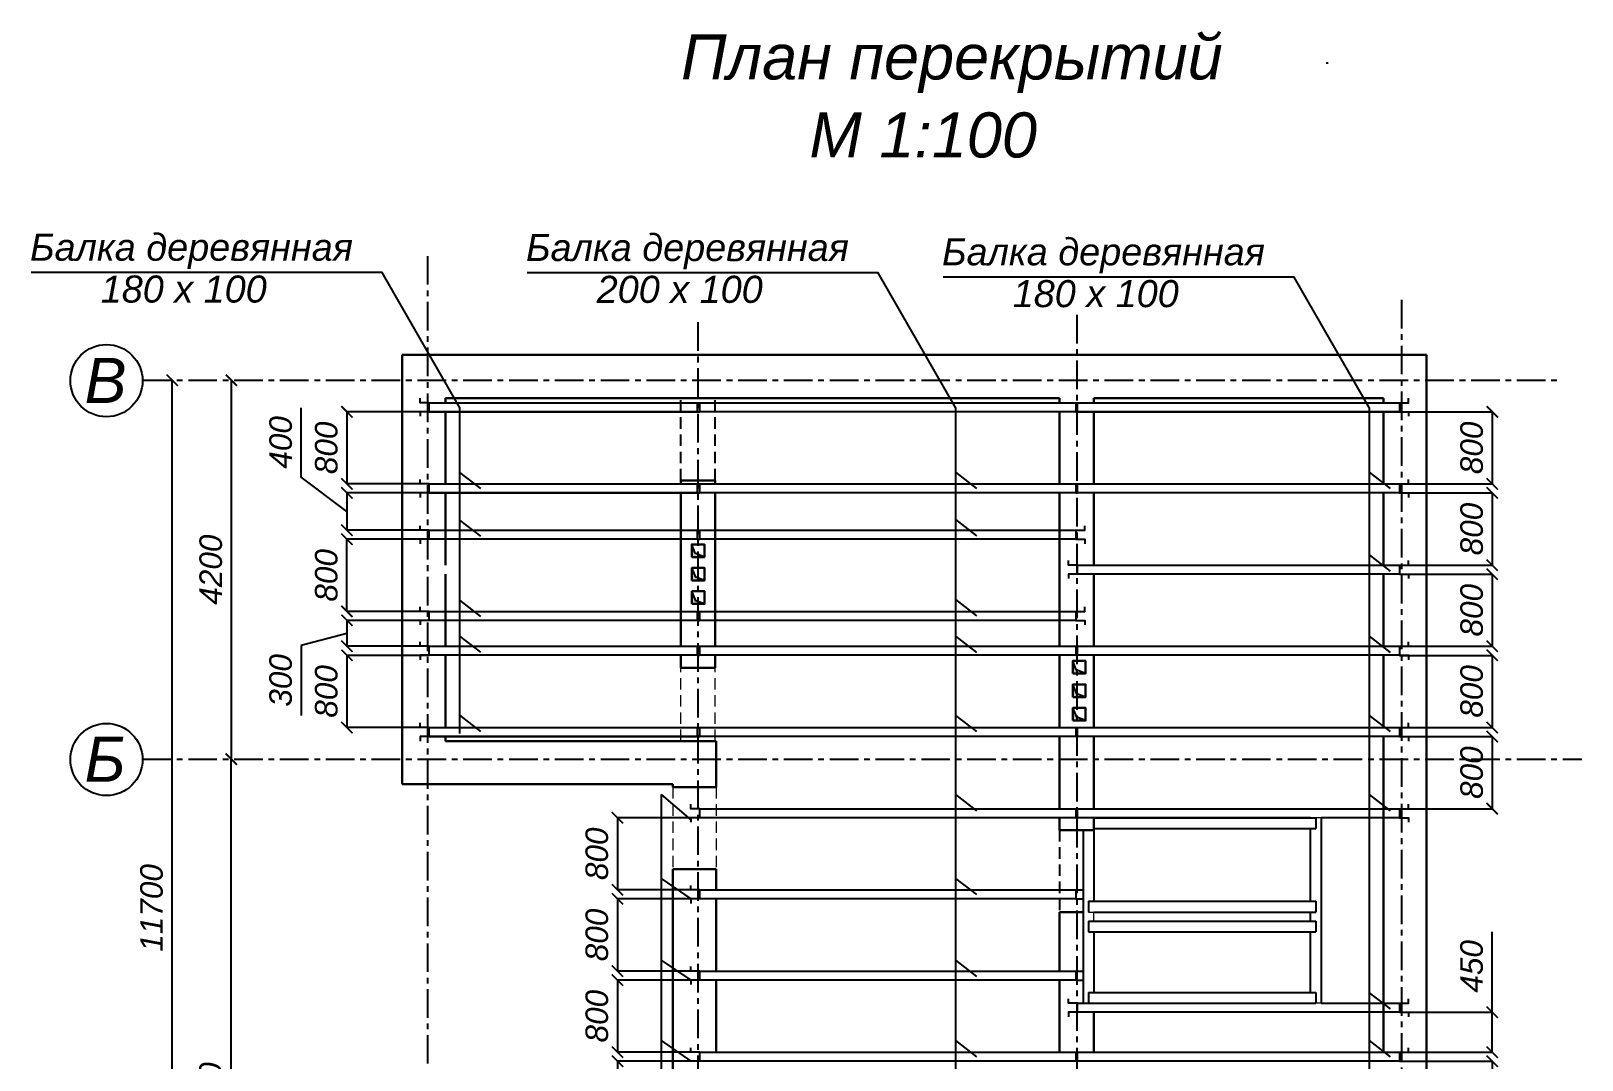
# Model space of a CAD drawing. Header units: millimetres. Extents: x 84778 to 227326, y -44398 to 146312.
# Drawn here: x 161634 to 178832, y -34704 to -23297 of the extents above; entities that cross this region are included whole.
import ezdxf

# ---------------------------------------------------------------- set-up
doc = ezdxf.new("R2010")
doc.units = ezdxf.units.MM
doc.header["$LTSCALE"] = 10
for name, pattern in [('ACAD_ISO03W100', [30, 12, -18]), ('CENTER', [50.8, 31.75, -6.35, 6.35, -6.35]), ('DASHED', [19.05, 12.7, -6.35])]:
    doc.linetypes.add(name, pattern=pattern)
for name, color, linetype in [('Осевая', 7, 'CENTER'), ('Пунктир', 7, 'DASHED'), ('Размерная', 7, 'Continuous'), ('Текст', 7, 'Continuous')]:
    doc.layers.add(name, color=color, linetype=linetype)
for name, color, linetype, lineweight in [('Основная', 7, 'Continuous', 30), ('основной', 7, 'Continuous', 30), ('пунктирная', 7, 'ACAD_ISO03W100', 20), ('Тонкая', 7, 'Continuous', 25)]:
    doc.layers.add(name, color=color, linetype=linetype, lineweight=lineweight)
doc.styles.add('STIL 888', font='ARIALI.TTF')
doc.dimstyles.new('ISO-25$0', dxfattribs={"dimtxt": 250, "dimasz": 125, "dimexe": 1.25, "dimexo": 0.625, "dimgap": 100, "dimtad": 1, "dimdec": 0, "dimtxsty": 'STIL 888', "dimblk": 'ARCHTICK', "dimcen": 2.5, "dimadec": 0, "dimazin": 0, "dimtfac": 1, "dimtdec": 0, "dimtmove": 0, "dimatfit": 3, "dimfxl": 0, "dimarcsym": 0})

# ---------------------------------------------------------------- blocks, each defined once
blk = doc.blocks.new('_ArchTick')
at = {"color": 0, "linetype": 'ByBlock', "const_width": 0.15}
blk.add_lwpolyline([(-0.5, -0.5), (0.5, 0.5)], dxfattribs=at)
blk = doc.blocks.new('*D74')
at = {"layer": 'Defpoints', "color": 0, "linetype": 'Continuous', "ltscale": 1000}
for p in [(163154, -27168), (163199, -27168), (163154, -38868)]:
    blk.add_point(p, dxfattribs=at)
at = {"layer": 'Размерная', "color": 0, "linetype": 'Continuous', "lineweight": -2, "ltscale": 1000}
for p, q in [((163155, -27168), (163200, -27168)), ((163199, -38868), (163199, -27168)), ((163155, -38868), (163200, -38868))]:
    blk.add_line(p, q, dxfattribs=at)
at = {"layer": 'Размерная', "color": 0, "linetype": 'Continuous', "lineweight": -2, "ltscale": 1000, "xscale": 125, "yscale": 125, "zscale": 125}
for p, rotation in [((163199, -27168), 90), ((163199, -38868), 270)]:
    blk.add_blockref('_ArchTick', p, dxfattribs=dict(at, rotation=rotation))
at = {"layer": 'Размерная', "color": 0, "linetype": 'Continuous', "ltscale": 1000, "insert": (162971, -33018), "char_height": 250, "attachment_point": 5, "rotation": 90, "style": 'STIL 888'}
blk.add_mtext('11700', dxfattribs=at)
blk = doc.blocks.new('*D73')
at = {"layer": 'Defpoints', "color": 0, "linetype": 'Continuous', "ltscale": 1000}
for p in [(163854, -31368), (163854, -31368), (163854, -38868)]:
    blk.add_point(p, dxfattribs=at)
at = {"layer": 'Размерная', "color": 0, "linetype": 'Continuous', "lineweight": -2, "ltscale": 1000}
for p, q in [((163854, -31368), (163853, -31368)), ((163854, -38868), (163854, -31368)), ((163854, -38868), (163853, -38868))]:
    blk.add_line(p, q, dxfattribs=at)
at = {"layer": 'Размерная', "color": 0, "linetype": 'Continuous', "lineweight": -2, "ltscale": 1000, "xscale": 125, "yscale": 125, "zscale": 125}
for p, rotation in [((163854, -31368), 90), ((163854, -38868), 270)]:
    blk.add_blockref('_ArchTick', p, dxfattribs=dict(at, rotation=rotation))
at = {"layer": 'Размерная', "color": 0, "linetype": 'Continuous', "ltscale": 1000, "insert": (163627, -35118), "char_height": 250, "attachment_point": 5, "rotation": 90, "style": 'STIL 888'}
blk.add_mtext('7500', dxfattribs=at)
blk = doc.blocks.new('*D79')
at = {"layer": 'Defpoints', "color": 0, "linetype": 'Continuous', "ltscale": 1000}
for p in [(163856, -27168), (163856, -27168), (163856, -31368)]:
    blk.add_point(p, dxfattribs=at)
at = {"layer": 'Размерная', "color": 0, "linetype": 'Continuous', "lineweight": -2, "ltscale": 1000}
for p, q in [((163856, -27168), (163854, -27168)), ((163856, -31368), (163856, -27168)), ((163855, -31368), (163854, -31368))]:
    blk.add_line(p, q, dxfattribs=at)
at = {"layer": 'Размерная', "color": 0, "linetype": 'Continuous', "lineweight": -2, "ltscale": 1000, "xscale": 125, "yscale": 125, "zscale": 125}
for p, rotation in [((163856, -27168), 90), ((163856, -31368), 270)]:
    blk.add_blockref('_ArchTick', p, dxfattribs=dict(at, rotation=rotation))
at = {"layer": 'Размерная', "color": 0, "linetype": 'Continuous', "ltscale": 1000, "insert": (163628, -29268), "char_height": 250, "attachment_point": 5, "rotation": 90, "style": 'STIL 888'}
blk.add_mtext('4200', dxfattribs=at)
blk = doc.blocks.new('*D123')
at = {"layer": 'Defpoints', "color": 0, "linetype": 'Continuous', "ltscale": 1000}
for p in [(166050, -27518), (165137, -28318), (166050, -28318)]:
    blk.add_point(p, dxfattribs=at)
at = {"layer": 'Размерная', "color": 0, "linetype": 'Continuous', "lineweight": -2, "ltscale": 1000}
for p, q in [((166049, -27518), (165136, -27518)), ((165137, -27518), (165137, -28318)), ((166049, -28318), (165136, -28318))]:
    blk.add_line(p, q, dxfattribs=at)
at = {"layer": 'Размерная', "color": 0, "linetype": 'Continuous', "lineweight": -2, "ltscale": 1000, "xscale": 125, "yscale": 125, "zscale": 125}
for p, rotation in [((165137, -27518), 90), ((165137, -28318), 270)]:
    blk.add_blockref('_ArchTick', p, dxfattribs=dict(at, rotation=rotation))
at = {"layer": 'Размерная', "color": 0, "linetype": 'Continuous', "ltscale": 1000, "insert": (164909, -27918), "char_height": 250, "attachment_point": 5, "rotation": 90, "style": 'STIL 888'}
blk.add_mtext('800', dxfattribs=at)
blk = doc.blocks.new('*D124')
at = {"layer": 'Defpoints', "color": 0, "linetype": 'Continuous', "ltscale": 1000}
for p in [(166050, -30218), (165137, -31018), (166050, -31018)]:
    blk.add_point(p, dxfattribs=at)
at = {"layer": 'Размерная', "color": 0, "linetype": 'Continuous', "lineweight": -2, "ltscale": 1000}
for p, q in [((166049, -30218), (165136, -30218)), ((165137, -30218), (165137, -31018)), ((166049, -31018), (165136, -31018))]:
    blk.add_line(p, q, dxfattribs=at)
at = {"layer": 'Размерная', "color": 0, "linetype": 'Continuous', "lineweight": -2, "ltscale": 1000, "xscale": 125, "yscale": 125, "zscale": 125}
for p, rotation in [((165137, -30218), 90), ((165137, -31018), 270)]:
    blk.add_blockref('_ArchTick', p, dxfattribs=dict(at, rotation=rotation))
at = {"layer": 'Размерная', "color": 0, "linetype": 'Continuous', "ltscale": 1000, "insert": (164909, -30618), "char_height": 250, "attachment_point": 5, "rotation": 90, "style": 'STIL 888'}
blk.add_mtext('800', dxfattribs=at)
blk = doc.blocks.new('*D125')
at = {"layer": 'Defpoints', "color": 0, "linetype": 'Continuous', "ltscale": 1000}
for p in [(176810, -27518), (176810, -28318), (177838, -28318)]:
    blk.add_point(p, dxfattribs=at)
at = {"layer": 'Размерная', "color": 0, "linetype": 'Continuous', "lineweight": -2, "ltscale": 1000}
for p, q in [((176810, -27518), (177839, -27518)), ((177838, -27518), (177838, -28318)), ((176810, -28318), (177839, -28318))]:
    blk.add_line(p, q, dxfattribs=at)
at = {"layer": 'Размерная', "color": 0, "linetype": 'Continuous', "lineweight": -2, "ltscale": 1000, "xscale": 125, "yscale": 125, "zscale": 125}
for p, rotation in [((177838, -27518), 90), ((177838, -28318), 270)]:
    blk.add_blockref('_ArchTick', p, dxfattribs=dict(at, rotation=rotation))
at = {"layer": 'Размерная', "color": 0, "linetype": 'Continuous', "ltscale": 1000, "insert": (177610, -27918), "char_height": 250, "attachment_point": 5, "rotation": 90, "style": 'STIL 888'}
blk.add_mtext('800', dxfattribs=at)
blk = doc.blocks.new('*D126')
at = {"layer": 'Defpoints', "color": 0, "linetype": 'Continuous', "ltscale": 1000}
for p in [(176809, -28418), (176809, -29218), (177837, -29218)]:
    blk.add_point(p, dxfattribs=at)
at = {"layer": 'Размерная', "color": 0, "linetype": 'Continuous', "lineweight": -2, "ltscale": 1000}
for p, q in [((176810, -28418), (177838, -28418)), ((177837, -28418), (177837, -29218)), ((176810, -29218), (177838, -29218))]:
    blk.add_line(p, q, dxfattribs=at)
at = {"layer": 'Размерная', "color": 0, "linetype": 'Continuous', "lineweight": -2, "ltscale": 1000, "xscale": 125, "yscale": 125, "zscale": 125}
for p, rotation in [((177837, -28418), 90), ((177837, -29218), 270)]:
    blk.add_blockref('_ArchTick', p, dxfattribs=dict(at, rotation=rotation))
at = {"layer": 'Размерная', "color": 0, "linetype": 'Continuous', "ltscale": 1000, "insert": (177610, -28818), "char_height": 250, "attachment_point": 5, "rotation": 90, "style": 'STIL 888'}
blk.add_mtext('800', dxfattribs=at)
blk = doc.blocks.new('*D127')
at = {"layer": 'Defpoints', "color": 0, "linetype": 'Continuous', "ltscale": 1000}
for p in [(176809, -29318), (176809, -30118), (177837, -30118)]:
    blk.add_point(p, dxfattribs=at)
at = {"layer": 'Размерная', "color": 0, "linetype": 'Continuous', "lineweight": -2, "ltscale": 1000}
for p, q in [((176810, -29318), (177838, -29318)), ((177837, -29318), (177837, -30118)), ((176810, -30118), (177838, -30118))]:
    blk.add_line(p, q, dxfattribs=at)
at = {"layer": 'Размерная', "color": 0, "linetype": 'Continuous', "lineweight": -2, "ltscale": 1000, "xscale": 125, "yscale": 125, "zscale": 125}
for p, rotation in [((177837, -29318), 90), ((177837, -30118), 270)]:
    blk.add_blockref('_ArchTick', p, dxfattribs=dict(at, rotation=rotation))
at = {"layer": 'Размерная', "color": 0, "linetype": 'Continuous', "ltscale": 1000, "insert": (177610, -29718), "char_height": 250, "attachment_point": 5, "rotation": 90, "style": 'STIL 888'}
blk.add_mtext('800', dxfattribs=at)
blk = doc.blocks.new('*D128')
at = {"layer": 'Defpoints', "color": 0, "linetype": 'Continuous', "ltscale": 1000}
for p in [(176809, -30218), (176809, -31018), (177837, -31018)]:
    blk.add_point(p, dxfattribs=at)
at = {"layer": 'Размерная', "color": 0, "linetype": 'Continuous', "lineweight": -2, "ltscale": 1000}
for p, q in [((176810, -30218), (177838, -30218)), ((177837, -30218), (177837, -31018)), ((176810, -31018), (177838, -31018))]:
    blk.add_line(p, q, dxfattribs=at)
at = {"layer": 'Размерная', "color": 0, "linetype": 'Continuous', "lineweight": -2, "ltscale": 1000, "xscale": 125, "yscale": 125, "zscale": 125}
for p, rotation in [((177837, -30218), 90), ((177837, -31018), 270)]:
    blk.add_blockref('_ArchTick', p, dxfattribs=dict(at, rotation=rotation))
at = {"layer": 'Размерная', "color": 0, "linetype": 'Continuous', "ltscale": 1000, "insert": (177610, -30618), "char_height": 250, "attachment_point": 5, "rotation": 90, "style": 'STIL 888'}
blk.add_mtext('800', dxfattribs=at)
blk = doc.blocks.new('*D129')
at = {"layer": 'Defpoints', "color": 0, "linetype": 'Continuous', "ltscale": 1000}
for p in [(176809, -31118), (176809, -31918), (177837, -31918)]:
    blk.add_point(p, dxfattribs=at)
at = {"layer": 'Размерная', "color": 0, "linetype": 'Continuous', "lineweight": -2, "ltscale": 1000}
for p, q in [((176810, -31118), (177838, -31118)), ((177837, -31118), (177837, -31918)), ((176810, -31918), (177838, -31918))]:
    blk.add_line(p, q, dxfattribs=at)
at = {"layer": 'Размерная', "color": 0, "linetype": 'Continuous', "lineweight": -2, "ltscale": 1000, "xscale": 125, "yscale": 125, "zscale": 125}
for p, rotation in [((177837, -31118), 90), ((177837, -31918), 270)]:
    blk.add_blockref('_ArchTick', p, dxfattribs=dict(at, rotation=rotation))
at = {"layer": 'Размерная', "color": 0, "linetype": 'Continuous', "ltscale": 1000, "insert": (177610, -31518), "char_height": 250, "attachment_point": 5, "rotation": 90, "style": 'STIL 888'}
blk.add_mtext('800', dxfattribs=at)
blk = doc.blocks.new('*D133')
at = {"layer": 'Defpoints', "color": 0, "linetype": 'Continuous', "ltscale": 1000}
for p in [(176809, -34718), (176809, -35518), (177837, -35518)]:
    blk.add_point(p, dxfattribs=at)
at = {"layer": 'Размерная', "color": 0, "linetype": 'Continuous', "lineweight": -2, "ltscale": 1000}
for p, q in [((176810, -34718), (177838, -34718)), ((177837, -34718), (177837, -35518)), ((176810, -35518), (177838, -35518))]:
    blk.add_line(p, q, dxfattribs=at)
at = {"layer": 'Размерная', "color": 0, "linetype": 'Continuous', "lineweight": -2, "ltscale": 1000, "xscale": 125, "yscale": 125, "zscale": 125}
for p, rotation in [((177837, -34718), 90), ((177837, -35518), 270)]:
    blk.add_blockref('_ArchTick', p, dxfattribs=dict(at, rotation=rotation))
at = {"layer": 'Размерная', "color": 0, "linetype": 'Continuous', "ltscale": 1000, "insert": (177610, -35118), "char_height": 250, "attachment_point": 5, "rotation": 90, "style": 'STIL 888'}
blk.add_mtext('800', dxfattribs=at)
blk = doc.blocks.new('*D136')
at = {"layer": 'Defpoints', "color": 0, "linetype": 'Continuous', "ltscale": 1000}
for p in [(169050, -34718), (168137, -35518), (169050, -35518)]:
    blk.add_point(p, dxfattribs=at)
at = {"layer": 'Размерная', "color": 0, "linetype": 'Continuous', "lineweight": -2, "ltscale": 1000}
for p, q in [((169049, -34718), (168136, -34718)), ((168137, -34718), (168137, -35518)), ((169049, -35518), (168136, -35518))]:
    blk.add_line(p, q, dxfattribs=at)
at = {"layer": 'Размерная', "color": 0, "linetype": 'Continuous', "lineweight": -2, "ltscale": 1000, "xscale": 125, "yscale": 125, "zscale": 125}
for p, rotation in [((168137, -34718), 90), ((168137, -35518), 270)]:
    blk.add_blockref('_ArchTick', p, dxfattribs=dict(at, rotation=rotation))
at = {"layer": 'Размерная', "color": 0, "linetype": 'Continuous', "ltscale": 1000, "insert": (167909, -35118), "char_height": 250, "attachment_point": 5, "rotation": 90, "style": 'STIL 888'}
blk.add_mtext('800', dxfattribs=at)
blk = doc.blocks.new('*D135')
at = {"layer": 'Defpoints', "color": 0, "linetype": 'Continuous', "ltscale": 1000}
for p in [(169050, -33818), (168137, -34618), (169050, -34618)]:
    blk.add_point(p, dxfattribs=at)
at = {"layer": 'Размерная', "color": 0, "linetype": 'Continuous', "lineweight": -2, "ltscale": 1000}
for p, q in [((169049, -33818), (168136, -33818)), ((168137, -33818), (168137, -34618)), ((169049, -34618), (168136, -34618))]:
    blk.add_line(p, q, dxfattribs=at)
at = {"layer": 'Размерная', "color": 0, "linetype": 'Continuous', "lineweight": -2, "ltscale": 1000, "xscale": 125, "yscale": 125, "zscale": 125}
for p, rotation in [((168137, -33818), 90), ((168137, -34618), 270)]:
    blk.add_blockref('_ArchTick', p, dxfattribs=dict(at, rotation=rotation))
at = {"layer": 'Размерная', "color": 0, "linetype": 'Continuous', "ltscale": 1000, "insert": (167909, -34218), "char_height": 250, "attachment_point": 5, "rotation": 90, "style": 'STIL 888'}
blk.add_mtext('800', dxfattribs=at)
blk = doc.blocks.new('*D134')
at = {"layer": 'Defpoints', "color": 0, "linetype": 'Continuous', "ltscale": 1000}
for p in [(169050, -32918), (168137, -33718), (169050, -33718)]:
    blk.add_point(p, dxfattribs=at)
at = {"layer": 'Размерная', "color": 0, "linetype": 'Continuous', "lineweight": -2, "ltscale": 1000}
for p, q in [((169049, -32918), (168136, -32918)), ((168137, -32918), (168137, -33718)), ((169049, -33718), (168136, -33718))]:
    blk.add_line(p, q, dxfattribs=at)
at = {"layer": 'Размерная', "color": 0, "linetype": 'Continuous', "lineweight": -2, "ltscale": 1000, "xscale": 125, "yscale": 125, "zscale": 125}
for p, rotation in [((168137, -32918), 90), ((168137, -33718), 270)]:
    blk.add_blockref('_ArchTick', p, dxfattribs=dict(at, rotation=rotation))
at = {"layer": 'Размерная', "color": 0, "linetype": 'Continuous', "ltscale": 1000, "insert": (167909, -33318), "char_height": 250, "attachment_point": 5, "rotation": 90, "style": 'STIL 888'}
blk.add_mtext('800', dxfattribs=at)
blk = doc.blocks.new('*D137')
at = {"layer": 'Defpoints', "color": 0, "linetype": 'Continuous', "ltscale": 1000}
for p in [(169050, -32018), (168137, -32818), (169050, -32818)]:
    blk.add_point(p, dxfattribs=at)
at = {"layer": 'Размерная', "color": 0, "linetype": 'Continuous', "lineweight": -2, "ltscale": 1000}
for p, q in [((169049, -32018), (168136, -32018)), ((168137, -32018), (168137, -32818)), ((169049, -32818), (168136, -32818))]:
    blk.add_line(p, q, dxfattribs=at)
at = {"layer": 'Размерная', "color": 0, "linetype": 'Continuous', "lineweight": -2, "ltscale": 1000, "xscale": 125, "yscale": 125, "zscale": 125}
for p, rotation in [((168137, -32018), 90), ((168137, -32818), 270)]:
    blk.add_blockref('_ArchTick', p, dxfattribs=dict(at, rotation=rotation))
at = {"layer": 'Размерная', "color": 0, "linetype": 'Continuous', "ltscale": 1000, "insert": (167909, -32418), "char_height": 250, "attachment_point": 5, "rotation": 90, "style": 'STIL 888'}
blk.add_mtext('800', dxfattribs=at)
blk = doc.blocks.new('*D144')
at = {"layer": 'Defpoints', "color": 0, "linetype": 'Continuous', "ltscale": 1000}
for p in [(165137, -28931), (166030, -28931), (166050, -29731)]:
    blk.add_point(p, dxfattribs=at)
at = {"layer": 'Размерная', "color": 0, "linetype": 'Continuous', "lineweight": -2, "ltscale": 1000}
for p, q in [((166029, -28931), (165136, -28931)), ((165137, -29731), (165137, -28931)), ((166049, -29731), (165136, -29731))]:
    blk.add_line(p, q, dxfattribs=at)
at = {"layer": 'Размерная', "color": 0, "linetype": 'Continuous', "lineweight": -2, "ltscale": 1000, "xscale": 125, "yscale": 125, "zscale": 125}
for p, rotation in [((165137, -28931), 90), ((165137, -29731), 270)]:
    blk.add_blockref('_ArchTick', p, dxfattribs=dict(at, rotation=rotation))
at = {"layer": 'Размерная', "color": 0, "linetype": 'Continuous', "ltscale": 1000, "insert": (164909, -29331), "char_height": 250, "attachment_point": 5, "rotation": 90, "style": 'STIL 888'}
blk.add_mtext('800', dxfattribs=at)

msp = doc.modelspace()

# ---------------------------------------------------------------- hatches: boundary and pattern name
at = {"layer": 'Тонкая', "ltscale": 50}
h = msp.add_hatch(color=256, dxfattribs=at)
h.paths.add_polyline_path([(169004.7, -29611.9), (168962.1, -29508), (168962.1, -29648), (169004.7, -29648)])
h.paths.add_polyline_path([(169004.7, -29611.9), (169004.7, -29648), (169102.1, -29648)])
h.paths.add_polyline_path([(168962.1, -29248), (168962.1, -29388), (169004.7, -29388), (169004.7, -29351.8)])
h.paths.add_polyline_path([(169004.7, -29351.8), (169004.7, -29388), (169102.1, -29388)])
h.paths.add_polyline_path([(169004.7, -29089.7), (168997.4, -29086.7), (168960.9, -28988), (168960.9, -29128), (169004.7, -29128)])
h.paths.add_polyline_path([(169004.7, -29089.7), (169004.7, -29128), (169100.9, -29128)])
h = msp.add_hatch(color=256, dxfattribs=at)
h.paths.add_polyline_path([(173229.7, -30904.4), (173187.1, -30800.6), (173187.1, -30940.6), (173229.7, -30940.6)])
h.paths.add_polyline_path([(173229.7, -30904.4), (173229.7, -30940.6), (173327.1, -30940.6)])
h.paths.add_polyline_path([(173187.1, -30540.6), (173187.1, -30680.6), (173229.7, -30680.6), (173229.7, -30644.3)])
h.paths.add_polyline_path([(173229.7, -30644.3), (173229.7, -30680.6), (173327.1, -30680.6)])
h.paths.add_polyline_path([(173229.7, -30382.2), (173222.4, -30379.3), (173185.9, -30280.6), (173185.9, -30420.6), (173229.7, -30420.6)])
h.paths.add_polyline_path([(173229.7, -30382.2), (173229.7, -30420.6), (173325.9, -30420.6)])

# ---------------------------------------------------------------- linework, layer by layer
at = {"layer": 'Осевая'}
for points in [[(166029.7, -25790.9), (166029.7, -42224.4)], [(176829.7, -26276.9), (176829.7, -42224.4)], [(173229.7, -26441.5), (173229.7, -42224.4)], [(169029.7, -26525.7), (169029.7, -42224.4)], [(162870.6, -27167.8), (178580.8, -27167.8)], [(162870.6, -31367.8), (178832.4, -31367.8)]]:
    msp.add_lwpolyline(points, dxfattribs=at)
at = {"layer": 'Основная', "ltscale": 100}
for points in [[(168840.3, -28417.8), (168840.3, -29217.8)], [(169220.3, -28417.8), (169220.3, -29217.8)], [(168960.9, -29128), (168960.9, -28988), (169100.9, -28988), (169100.9, -29128), (168960.9, -29128)], [(168962.1, -29388), (168962.1, -29248), (169102.1, -29248), (169102.1, -29388), (168962.1, -29388)], [(168962.1, -29648), (168962.1, -29508), (169102.1, -29508), (169102.1, -29648), (168962.1, -29648)], [(173185.9, -30420.6), (173185.9, -30280.6), (173325.9, -30280.6), (173325.9, -30420.6), (173185.9, -30420.6)], [(173187.1, -30680.6), (173187.1, -30540.6), (173327.1, -30540.6), (173327.1, -30680.6), (173187.1, -30680.6)], [(173187.1, -30940.6), (173187.1, -30800.6), (173327.1, -30800.6), (173327.1, -30940.6), (173187.1, -30940.6)]]:
    msp.add_lwpolyline(points, dxfattribs=at)
at = {"layer": 'основной', "ltscale": 50}
for points in [[(165749.7, -26887.8), (165749.7, -31647.8)], [(165749.7, -26887.8), (177109.7, -26887.8)], [(177109.7, -39147.8), (177109.7, -26887.8)], [(166229.7, -27367.8), (166229.7, -27417.8)], [(166229.7, -27367.8), (168839.7, -27367.8)], [(166229.7, -27517.8), (166229.7, -28317.8)], [(169219.7, -27367.8), (173039.7, -27367.8)], [(173039.7, -27367.8), (173039.7, -27417.8)], [(173039.7, -27517.8), (173039.7, -28317.8)], [(173419.7, -27367.8), (173419.7, -27417.8)], [(173419.7, -27367.8), (176629.7, -27367.8)], [(173419.7, -27517.8), (173419.7, -28317.8)], [(176629.7, -27417.8), (176629.7, -27367.8)], [(176629.7, -28317.8), (176629.7, -27517.8)], [(168839.7, -28277.8), (168839.7, -28317.8)], [(169219.7, -28277.8), (169219.7, -28317.8)], [(166229.7, -28417.8), (166229.7, -29217.8)], [(168839.7, -28417.8), (168839.7, -29317.8)], [(169219.7, -28417.8), (169219.7, -29317.8)], [(173039.7, -28417.8), (173039.7, -29317.8)], [(173419.7, -28417.8), (173419.7, -29217.8)], [(176629.7, -29217.8), (176629.7, -28417.8)], [(166229.7, -29317.8), (166229.7, -30117.8)], [(168839.7, -29317.8), (168839.7, -30117.8)], [(169219.7, -29317.8), (169219.7, -30117.8)], [(173039.7, -29317.8), (173039.7, -30117.8)], [(173419.7, -29317.8), (173419.7, -30117.8)], [(176629.7, -30117.8), (176629.7, -29317.8)], [(166229.7, -30217.8), (166229.7, -31017.8)], [(168839.7, -30217.8), (168839.7, -30357.8)], [(169219.7, -30217.8), (169219.7, -30357.8)], [(173039.7, -30217.8), (173039.7, -31017.8)], [(173419.7, -30217.8), (173419.7, -31017.8)], [(176629.7, -31017.8), (176629.7, -30217.8)], [(166229.7, -31117.8), (166229.7, -31167.8)], [(173039.7, -31117.8), (173039.7, -31917.8)], [(173419.7, -31117.8), (173419.7, -31917.8)], [(176629.7, -34617.8), (176629.7, -31117.8)], [(166229.7, -31167.8), (168839.7, -31167.8)], [(169219.7, -31167.8), (169229.7, -31167.8)], [(169229.7, -31167.8), (169229.7, -31677.8)], [(165749.7, -31647.8), (168749.7, -31647.8)], [(168749.7, -31647.8), (168749.7, -31677.8)], [(173039.7, -32017.8), (173039.7, -32154.8)], [(173419.7, -32017.8), (173419.7, -32154.8)], [(168749.7, -32587.8), (168749.7, -39147.8)], [(169229.7, -32587.8), (169229.7, -32817.8)], [(169229.7, -32917.8), (169229.7, -33717.8)], [(173039.7, -33064.8), (173039.7, -33717.8)], [(169229.7, -33817.8), (169229.7, -34617.8)], [(173039.7, -33817.8), (173039.7, -34617.8)], [(173419.7, -34174.8), (173419.7, -34617.8)]]:
    msp.add_lwpolyline(points, dxfattribs=at)
at = {"layer": 'основной', "linetype": 'Continuous', "ltscale": 1000}
for points in [[(168839.7, -27367.8), (169219.7, -27367.8)], [(168839.7, -28277.8), (169219.7, -28277.8)], [(168839.7, -30357.8), (169219.7, -30357.8)], [(168839.7, -31167.8), (169219.7, -31167.8)], [(169229.7, -31677.8), (168749.7, -31677.8)], [(173419.7, -32154.8), (173039.7, -32154.8)], [(169229.7, -32587.8), (168749.7, -32587.8)], [(173299.7, -33064.8), (173039.7, -33064.8)]]:
    msp.add_lwpolyline(points, dxfattribs=at)
at = {"layer": 'Пунктир', "linetype": 'DASHED'}
for points in [[(168839.7, -28277.8), (168839.7, -27367.8)], [(169219.7, -28277.8), (169219.7, -27367.8)], [(173039.7, -32154.8), (173039.7, -33064.8)], [(173419.7, -32154.8), (173419.7, -32944.8)]]:
    msp.add_lwpolyline(points, dxfattribs=at)
at = {"layer": 'пунктирная', "linetype": 'DASHED'}
for points in [[(168839.7, -31167.8), (168839.7, -30357.8)], [(169219.7, -31167.8), (169219.7, -30357.8)], [(168749.7, -31677.8), (168749.7, -32587.8)], [(169229.7, -31677.8), (169229.7, -32587.8)]]:
    msp.add_lwpolyline(points, dxfattribs=at)
at = {"layer": 'Размерная', "linetype": 'Continuous', "ltscale": 1000}
for p, q in [((175994.1, -23650.2), (176016.7, -23650.2)), ((164630.6, -28240.9), (164630.6, -27473.7)), ((165137.2, -28624.3), (164630.6, -28240.9)), ((166049.1, -28417.8), (165135.9, -28417.8)), ((165137.2, -28417.8), (165137.2, -28830.8)), ((166049.1, -28830.8), (165135.9, -28830.8)), ((166049.1, -29830.7), (165135.9, -29830.7)), ((165137.2, -29830.7), (165137.2, -30117.8)), ((165137.2, -29974.2), (164630.5, -30107.8)), ((164630.5, -30107.8), (164630.5, -30883.7)), ((166049.1, -30117.8), (165135.9, -30117.8)), ((177837.2, -34174.8), (177837.2, -33282.6)), ((176810.3, -34174.8), (177838.5, -34174.8)), ((177837.2, -34617.8), (177837.2, -34174.8)), ((176810.3, -34617.8), (177838.5, -34617.8))]:
    msp.add_line(p, q, dxfattribs=at)
at = {"layer": 'Текст', "linetype": 'Continuous', "ltscale": 1000}
for points in [[(166385.6, -27467), (165528.4, -25975), (161633.8, -25975)], [(171885.6, -27470.1), (171028.4, -25978.1), (167133.8, -25978.1)], [(176471.4, -27470.1), (175641.6, -26025.7), (171747, -26025.7)]]:
    msp.add_lwpolyline(points, dxfattribs=at)
at = {"layer": 'Тонкая', "linetype": 'Continuous', "ltscale": 1000}
for points in [[(166049.7, -27417.8), (165949.7, -27417.8), (165949.7, -27367.8)], [(166049.7, -27517.8), (165949.7, -27517.8), (165949.7, -27567.8)], [(166385.6, -27467), (166385.6, -31084.6)], [(169019.7, -27417.8), (169049.7, -27417.8)], [(169019.7, -27517.8), (169049.7, -27517.8)], [(171885.6, -27470.1), (171885.6, -38279.2)], [(173219.7, -27418.1), (173239.7, -27418.1)], [(173219.7, -27517.8), (173239.7, -27517.8)], [(176471.4, -27470.1), (176471.4, -38279.2)], [(176809.7, -27417.8), (176909.7, -27417.8), (176909.7, -27367.8)], [(176809.7, -27517.8), (176909.7, -27517.8), (176909.7, -27567.8)], [(166385.6, -28084.6), (166385.6, -28372.8)], [(166385.6, -28189.5), (166618.6, -28368.9)], [(171885.6, -28188.4), (172118.6, -28367.7)], [(176471.4, -28188.4), (176704.4, -28367.7)], [(166049.7, -28317.8), (165949.7, -28317.8), (165949.7, -28267.8)], [(169019.7, -28317.8), (169049.7, -28317.8)], [(173219.7, -28317.8), (173239.7, -28317.8)], [(176809.7, -28317.8), (176909.7, -28317.8), (176909.7, -28267.8)], [(166049.7, -28417.8), (165949.7, -28417.8), (165949.7, -28467.8)], [(169019.7, -28417.8), (169049.7, -28417.8)], [(173219.7, -28417.8), (173239.7, -28417.8)], [(176809.7, -28417.8), (176909.7, -28417.8), (176909.7, -28467.8)], [(166385.6, -28717.7), (166618.6, -28897)], [(171885.6, -28712.3), (172118.6, -28891.6)], [(166049.7, -28830.8), (165949.7, -28830.8), (165949.7, -28780.8)], [(169019.7, -28830.8), (169049.7, -28830.8)], [(173219.1, -28830.8), (173319.1, -28830.8), (173319.1, -28780.8)], [(166049.7, -28930.8), (165949.7, -28930.8), (165949.7, -28980.8)], [(169019.7, -28930.8), (169029.7, -28930.8), (169049.7, -28930.8)], [(173219.1, -28930.8), (173319.1, -28930.8), (173319.1, -28980.8)], [(173239.7, -29217.8), (173139.7, -29217.8), (173139.7, -29167.8)], [(176471.4, -29105.4), (176704.4, -29284.7)], [(176809.7, -29217.8), (176909.7, -29217.8), (176909.7, -29167.8)], [(173239.7, -29317.8), (173139.7, -29317.8), (173139.7, -29367.8)], [(176809.7, -29317.8), (176909.7, -29317.8), (176909.7, -29367.8)], [(166049.7, -29730.7), (165949.7, -29730.7), (165949.7, -29680.7)], [(166385.6, -29607), (166618.6, -29786.3)], [(169019.7, -29730.7), (169049.7, -29730.7)], [(171885.6, -29599.5), (172118.6, -29778.8)], [(173219.1, -29730.8), (173319.1, -29730.8), (173319.1, -29680.8)], [(166049.7, -29830.7), (165949.7, -29830.7), (165949.7, -29880.7)], [(169019.7, -29830.7), (169029.7, -29830.7), (169049.7, -29830.7)], [(173219.1, -29830.8), (173319.1, -29830.8), (173319.1, -29880.8)], [(166049.7, -30117.8), (165949.7, -30117.8), (165949.7, -30067.8)], [(166385.6, -30003.6), (166618.6, -30182.9)], [(171885.6, -30006.6), (172118.6, -30186)], [(176471.4, -30006.6), (176704.4, -30186)], [(176809.7, -30117.8), (176909.7, -30117.8), (176909.7, -30067.8)], [(166049.7, -30217.8), (165949.7, -30217.8), (165949.7, -30267.8)], [(169019.7, -30117.8), (169049.7, -30117.8)], [(169019.7, -30217.8), (169049.7, -30217.8)], [(173219.7, -30117.8), (173239.7, -30117.8)], [(173219.7, -30217.8), (173239.7, -30217.8)], [(176809.7, -30217.8), (176909.7, -30217.8), (176909.7, -30267.8)], [(166385.6, -30881.2), (166618.6, -31060.6)], [(171885.6, -30884.3), (172118.6, -31063.6)], [(176471.4, -30884.3), (176704.4, -31063.6)], [(166049.7, -31017.8), (165949.7, -31017.8), (165949.7, -30967.8)], [(166049.7, -31117.8), (165949.7, -31117.8), (165949.7, -31167.8)], [(169019.7, -31017.8), (169049.7, -31017.8)], [(169019.7, -31117.8), (169049.7, -31117.8)], [(173219.7, -31017.8), (173239.7, -31017.8)], [(173219.7, -31117.8), (173239.7, -31117.8)], [(176809.7, -31017.8), (176909.7, -31017.8), (176909.7, -30967.8)], [(176809.7, -31117.8), (176909.7, -31117.8), (176909.7, -31167.8)], [(168620.1, -31761.9), (168620.1, -40122.3)], [(168620.1, -31761.9), (168949.7, -32042.8)], [(171885.6, -31761.9), (172118.6, -31941.3)], [(176471.4, -31761.9), (176704.4, -31941.3)], [(169049.7, -31917.8), (168949.7, -31917.8), (168949.7, -31867.8)], [(173219.7, -31917.8), (173239.7, -31917.8)], [(176809.7, -31917.8), (176909.7, -31917.8), (176909.7, -31867.8)], [(169049.7, -32017.8), (168949.7, -32017.8), (168949.7, -32067.8)], [(173219.7, -32017.8), (173239.7, -32017.8)], [(173299.7, -32154.8), (173299.7, -34074.8)], [(173419.7, -32017.8), (175879.7, -32017.8)], [(173419.7, -32017.8), (173419.7, -32944.8)], [(173419.7, -32137.8), (175879.7, -32137.8)], [(175819.7, -32137.8), (175819.7, -32944.8)], [(175879.7, -32017.8), (175879.7, -32137.8)], [(175939.7, -32017.8), (175939.7, -34074.8)], [(176809.7, -32017.8), (176909.7, -32017.8), (176909.7, -32067.8)], [(168620.1, -32690.7), (168949.7, -32917.8)], [(169049.7, -32817.8), (168949.7, -32817.8), (168949.7, -32767.8)], [(171885.6, -32690.7), (172118.6, -32870)], [(173219.7, -32817.8), (173299.7, -32817.8)], [(169049.7, -32917.8), (168949.7, -32917.8), (168949.7, -32967.8)], [(173219.7, -32917.8), (173299.7, -32917.8)], [(173359.7, -32944.8), (175879.7, -32944.8)], [(173359.7, -32944.8), (173359.7, -33064.8)], [(175879.7, -32944.8), (175879.7, -33064.8)], [(173359.7, -33164.8), (175879.7, -33164.8)], [(173359.7, -33164.8), (173359.7, -33284.8)], [(173419.7, -33064.8), (175879.7, -33064.8)], [(175819.7, -33064.8), (175819.7, -33164.8)], [(175879.7, -33164.8), (175879.7, -33284.8)], [(173359.7, -33284.8), (175879.7, -33284.8)], [(175819.7, -33284.8), (175819.7, -33954.8)], [(168620.1, -33598.6), (168949.7, -33817.8)], [(169049.7, -33717.8), (168949.7, -33717.8), (168949.7, -33667.8)], [(171885.6, -33598.6), (172118.6, -33778)], [(169049.7, -33817.8), (168949.7, -33817.8), (168949.7, -33867.8)], [(173219.7, -33717.8), (173299.7, -33717.8)], [(173219.7, -33817.8), (173299.7, -33817.8)], [(173239.7, -34074.8), (173139.7, -34074.8), (173139.7, -34024.8)], [(173359.7, -33954.8), (175879.7, -33954.8)], [(173359.7, -33954.8), (173359.7, -34074.8)], [(175879.7, -33954.8), (175879.7, -34074.8)], [(176471.4, -33958.9), (176704.4, -34138.3)], [(176809.7, -34074.8), (176909.7, -34074.8), (176909.7, -34024.8)], [(173239.7, -34174.8), (173139.7, -34174.8), (173139.7, -34224.8)], [(173299.7, -34074.8), (173419.7, -34074.8)], [(173359.7, -34074.8), (175879.7, -34074.8)], [(176809.7, -34174.8), (176909.7, -34174.8), (176909.7, -34224.8)], [(168620.1, -34488.7), (168949.7, -34717.8)], [(169049.7, -34617.8), (168949.7, -34617.8), (168949.7, -34567.8)], [(171885.6, -34488.7), (172118.6, -34668)], [(176471.4, -34488.7), (176704.4, -34668)], [(176809.7, -34617.8), (176909.7, -34617.8), (176909.7, -34567.8)], [(173219.7, -34617.8), (173239.7, -34617.8)]]:
    msp.add_lwpolyline(points, dxfattribs=at)
at = {"layer": 'Тонкая', "ltscale": 50}
for points in [[(166049.7, -27417.8), (169019.7, -27417.8)], [(166049.7, -27517.8), (166049.7, -27417.8), (169019.7, -27417.8), (169019.7, -27517.8), (166049.7, -27517.8)], [(166049.7, -27517.8), (169019.7, -27517.8)], [(169019.7, -27417.8), (169019.7, -27517.8)], [(169049.7, -27517.8), (169049.7, -27417.8), (173219.7, -27417.8), (173219.7, -27517.8), (169049.7, -27517.8)], [(173239.7, -27417.8), (176809.7, -27417.8)], [(173239.7, -27517.8), (173239.7, -27417.8), (176809.7, -27417.8), (176809.7, -27517.8), (173239.7, -27517.8)], [(173239.7, -27517.8), (176809.7, -27517.8)], [(166049.7, -28417.8), (166049.7, -28317.8), (169019.7, -28317.8), (169019.7, -28417.8), (166049.7, -28417.8)], [(166049.7, -28317.8), (169019.7, -28317.8)], [(169049.7, -28417.8), (169049.7, -28317.8), (173219.7, -28317.8), (173219.7, -28417.8), (169049.7, -28417.8)], [(173239.7, -28417.8), (173239.7, -28317.8), (176809.7, -28317.8), (176809.7, -28417.8), (173239.7, -28417.8)], [(166049.7, -28417.8), (169019.7, -28417.8)], [(166049.7, -28930.8), (166049.7, -28830.8), (169019.7, -28830.8), (169019.7, -28930.8), (166049.7, -28930.8)], [(166049.7, -28830.8), (169019.7, -28830.8)], [(169049.7, -28930.8), (169049.7, -28830.8), (173219.7, -28830.8), (173219.7, -28930.8), (169049.7, -28930.8)], [(173239.7, -29317.8), (173239.7, -29217.8), (176809.7, -29217.8), (176809.7, -29317.8), (173239.7, -29317.8)], [(166049.7, -29730.7), (169019.7, -29730.7)], [(166049.7, -29830.7), (166049.7, -29730.7), (169019.7, -29730.7), (169019.7, -29830.7), (166049.7, -29830.7)], [(169049.7, -29830.7), (169049.7, -29730.7), (173219.7, -29730.7), (173219.7, -29830.7), (169049.7, -29830.7)], [(166049.7, -30117.8), (169019.7, -30117.8)], [(166049.7, -30217.8), (166049.7, -30117.8), (169019.7, -30117.8), (169019.7, -30217.8), (166049.7, -30217.8)], [(169049.7, -30217.8), (169049.7, -30117.8), (173219.7, -30117.8), (173219.7, -30217.8), (169049.7, -30217.8)], [(173239.7, -30217.8), (173239.7, -30117.8), (176809.7, -30117.8), (176809.7, -30217.8), (173239.7, -30217.8)], [(166049.7, -31017.8), (169019.7, -31017.8)], [(166049.7, -31117.8), (166049.7, -31017.8), (169019.7, -31017.8), (169019.7, -31117.8), (166049.7, -31117.8)], [(166049.7, -31117.8), (169019.7, -31117.8)], [(169049.7, -31117.8), (169049.7, -31017.8), (173219.7, -31017.8), (173219.7, -31117.8), (169049.7, -31117.8)], [(173239.7, -31117.8), (173239.7, -31017.8), (176809.7, -31017.8), (176809.7, -31117.8), (173239.7, -31117.8)], [(169049.7, -32017.8), (169049.7, -31917.8), (173219.7, -31917.8), (173219.7, -32017.8), (169049.7, -32017.8)], [(173239.7, -32017.8), (173239.7, -31917.8), (176809.7, -31917.8), (176809.7, -32017.8), (175939.7, -32017.8)], [(175820.2, -32017.8), (173239.7, -32017.8)], [(169049.7, -32917.8), (169049.7, -32817.8), (173219.7, -32817.8), (173219.7, -32917.8), (169049.7, -32917.8)], [(169049.7, -33817.8), (169049.7, -33717.8), (173219.7, -33717.8), (173219.7, -33817.8), (169049.7, -33817.8)], [(169049.7, -33817.8), (169049.7, -33717.8), (173219.7, -33717.8), (173219.7, -33817.8), (169049.7, -33817.8)], [(173239.7, -34174.8), (173239.7, -34074.8), (175879.7, -34074.8)], [(175939.7, -34074.8), (176809.7, -34074.8), (176809.7, -34174.8), (173239.7, -34174.8)], [(169049.7, -34717.8), (169049.7, -34617.8), (173219.7, -34617.8), (173219.7, -34717.8), (169049.7, -34717.8)], [(173239.7, -34717.8), (173239.7, -34617.8), (176809.7, -34617.8), (176809.7, -34717.8), (173239.7, -34717.8)]]:
    msp.add_lwpolyline(points, dxfattribs=at)
at = {"layer": 'Тонкая', "ltscale": 100}
for points in [[(169100.9, -29128), (168997.4, -29086.7), (168960.9, -28988)], [(169102.1, -29388), (169004.7, -29351.8), (168962.1, -29248)], [(169102.1, -29648), (169004.7, -29611.9), (168962.1, -29508)], [(173325.9, -30420.6), (173222.4, -30379.3), (173185.9, -30280.6)], [(173327.1, -30680.6), (173229.7, -30644.3), (173187.1, -30540.6)], [(173327.1, -30940.6), (173229.7, -30904.4), (173187.1, -30800.6)], [(173419.7, -33284.8), (173419.7, -33954.8)]]:
    msp.add_lwpolyline(points, dxfattribs=at)
at = {"layer": 'Тонкая', "linetype": 'Continuous', "lineweight": 0, "ltscale": 1000}
for points in [[(175939.7, -32017.8), (175879.7, -32017.8)], [(173359.7, -33064.8), (173419.7, -33064.8)], [(173419.7, -33164.8), (173419.7, -33064.8)], [(175939.7, -34074.8), (175879.7, -34074.8)]]:
    msp.add_lwpolyline(points, dxfattribs=at)
at = {"layer": 'Тонкая', "ltscale": 50}
for centre in [(162470.6, -27172.8), (162470.6, -31372.8)]:
    msp.add_circle(centre, 400, dxfattribs=at)

# ---------------------------------------------------------------- block references
at = {"layer": 'Размерная', "linetype": 'Continuous', "ltscale": 1000, "xscale": 125, "yscale": 125, "zscale": 125}
for p, rotation in [((165137.2, -28417.8), 90), ((165137.2, -28830.8), 270), ((165137.2, -29830.7), 90), ((165137.2, -30117.8), 270), ((177837.2, -34174.8), 90), ((177837.2, -34617.8), 270)]:
    msp.add_blockref('_ArchTick', p, dxfattribs=dict(at, rotation=rotation))

# ---------------------------------------------------------------- texts
at = {"layer": 'Размерная', "linetype": 'Continuous', "ltscale": 1000, "char_height": 250, "attachment_point": 5, "rotation": 90, "style": 'STIL 888'}
for s, insert in [('400', (164403, -27857.3)), ('300', (164402.7, -30495.8)), ('450', (177609.6, -33666.2))]:
    msp.add_mtext(s, dxfattribs=dict(at, insert=insert))
at = {"layer": 'Текст', "ltscale": 50, "style": 'STIL 888'}
for s, p in [('План перекрытий', (168841.5, -23833.9)), ('М 1:100', (170265, -24698.7)), ('В', (162227.3, -27420.2)), ('Б', (162227.3, -31620.2))]:
    msp.add_text(s, height=500, dxfattribs=at).set_placement(p)
at = {"layer": 'Текст', "linetype": 'Continuous', "ltscale": 1000, "style": 'STIL 888'}
for s, p in [('Балка деревянная', (161622.4, -25843.4)), ('Балка деревянная', (167122.4, -25846.5)), ('Балка деревянная', (171735.6, -25894.1)), ('180 х 100', (162406.9, -26307.1)), ('200 х 100', (167906.9, -26310.2)), ('180 х 100', (172520.1, -26357.9))]:
    msp.add_text(s, height=300, dxfattribs=at).set_placement(p)

# ---------------------------------------------------------------- dimensions: what is measured, and where the dimension line sits
at = {"layer": 'Размерная', "linetype": 'Continuous', "ltscale": 50}
for base, p1, p2, picture, middle in [((163198.7, -27167.8), (163154.2, -38867.8), (163154.2, -27167.8), '*D74', (162971.1, -33017.8)), ((163854.4, -31367.8), (163854.4, -38867.8), (163854.4, -31367.8), '*D73', (163626.8, -35117.8))]:
    dim = msp.add_linear_dim(base=base, p1=p1, p2=p2, angle=90, dimstyle='ISO-25$0', dxfattribs=at)
    dim.commit()
    dim.dimension.update_dxf_attribs({"geometry": picture, "text_midpoint": middle})
dim = msp.add_linear_dim(base=(163855.7, -27167.8), p1=(163855.7, -31367.8), p2=(163856.5, -27167.8), angle=90, dimstyle='ISO-25$0', override={"dimtmove": 1}, dxfattribs=at)
dim.commit()
dim.dimension.update_dxf_attribs({"geometry": '*D79', "text_midpoint": (163628, -29267.8)})
at = {"layer": 'Размерная', "linetype": 'Continuous', "ltscale": 1000}
for base, p1, p2, picture, middle in [((165137.2, -28317.8), (166049.7, -27517.8), (166049.7, -28317.8), '*D123', (164909.4, -27917.8)), ((177837.9, -28317.8), (176809.7, -27517.8), (176809.7, -28317.8), '*D125', (177610.1, -27917.8)), ((177837.2, -29217.8), (176809.1, -28417.8), (176809.1, -29217.8), '*D126', (177609.5, -28817.8)), ((165137.2, -28930.8), (166049.7, -29730.7), (166029.7, -28930.8), '*D144', (164909.4, -29330.7)), ((177837.2, -30117.8), (176809.1, -29317.8), (176809.1, -30117.8), '*D127', (177609.5, -29717.8)), ((177837.2, -31017.8), (176809.1, -30217.8), (176809.1, -31017.8), '*D128', (177609.5, -30617.8)), ((177837.2, -31917.8), (176809.1, -31117.8), (176809.1, -31917.8), '*D129', (177609.5, -31517.8)), ((168137.2, -32817.8), (169049.7, -32017.8), (169049.7, -32817.8), '*D137', (167909.4, -32417.8)), ((177837.2, -35517.8), (176809.1, -34717.8), (176809.1, -35517.8), '*D133', (177609.5, -35117.8))]:
    dim = msp.add_linear_dim(base=base, p1=p1, p2=p2, angle=90, dimstyle='ISO-25$0', dxfattribs=at)
    dim.commit()
    dim.dimension.update_dxf_attribs({"geometry": picture, "text_midpoint": middle})
for base, p1, p2, picture, middle in [((165137.2, -31017.8), (166049.7, -30217.8), (166049.7, -31017.8), '*D124', (164909.4, -30617.8)), ((168137.2, -33717.8), (169049.7, -32917.8), (169049.7, -33717.8), '*D134', (167909.4, -33317.8)), ((168137.2, -34617.8), (169049.7, -33817.8), (169049.7, -34617.8), '*D135', (167909.4, -34217.8)), ((168137.2, -35517.8), (169049.7, -34717.8), (169049.7, -35517.8), '*D136', (167909.4, -35117.8))]:
    dim = msp.add_linear_dim(base=base, p1=p1, p2=p2, angle=90, dimstyle='ISO-25$0', override={"dimtmove": 1}, dxfattribs=at)
    dim.commit()
    dim.dimension.update_dxf_attribs({"geometry": picture, "text_midpoint": middle})

doc.saveas('drawing.dxf')
